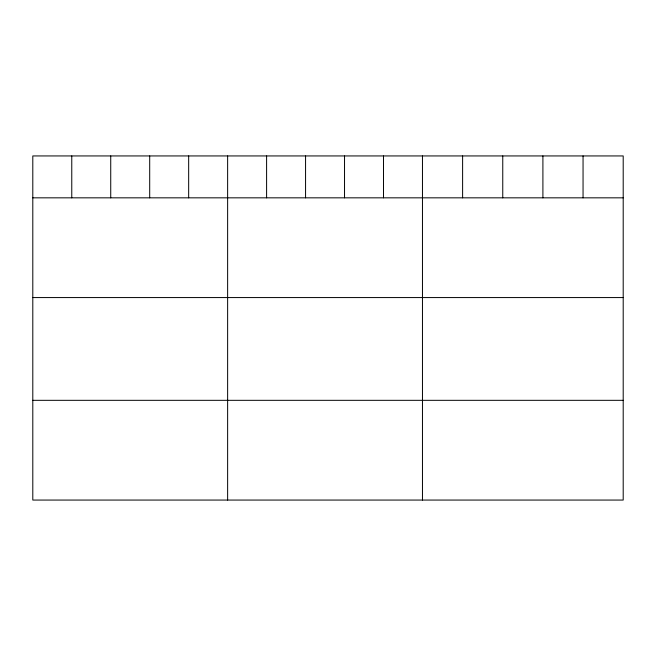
<?xml version="1.0" encoding="UTF-8"?>
<svg xmlns="http://www.w3.org/2000/svg" width="656" height="656" viewBox="0 0 656 656"><rect width="100%" height="100%" fill="white"/><g stroke="black" fill="none" stroke-linecap="round" stroke-linejoin="round"><path stroke-width="0.98" d="M623.2 197.833L623.2 500.061L32.8 500.061L32.8 155.939L623.2 155.939L623.2 197.833L32.8 197.833M32.8 297.57L623.2 297.57M32.8 400.324L623.2 400.324M583.053 155.939L583.053 197.833M542.906 155.939L542.906 197.833M502.758 155.939L502.758 197.833M462.611 155.939L462.611 197.833M422.464 155.939L422.464 500.061M383.498 155.939L383.498 197.833M344.531 155.939L344.531 197.833M305.565 155.939L305.565 197.833M266.598 155.939L266.598 197.833M227.632 155.939L227.632 500.061M188.666 155.939L188.666 197.833M149.699 155.939L149.699 197.833M110.733 155.939L110.733 197.833M71.766 155.939L71.766 197.833"/></g></svg>
